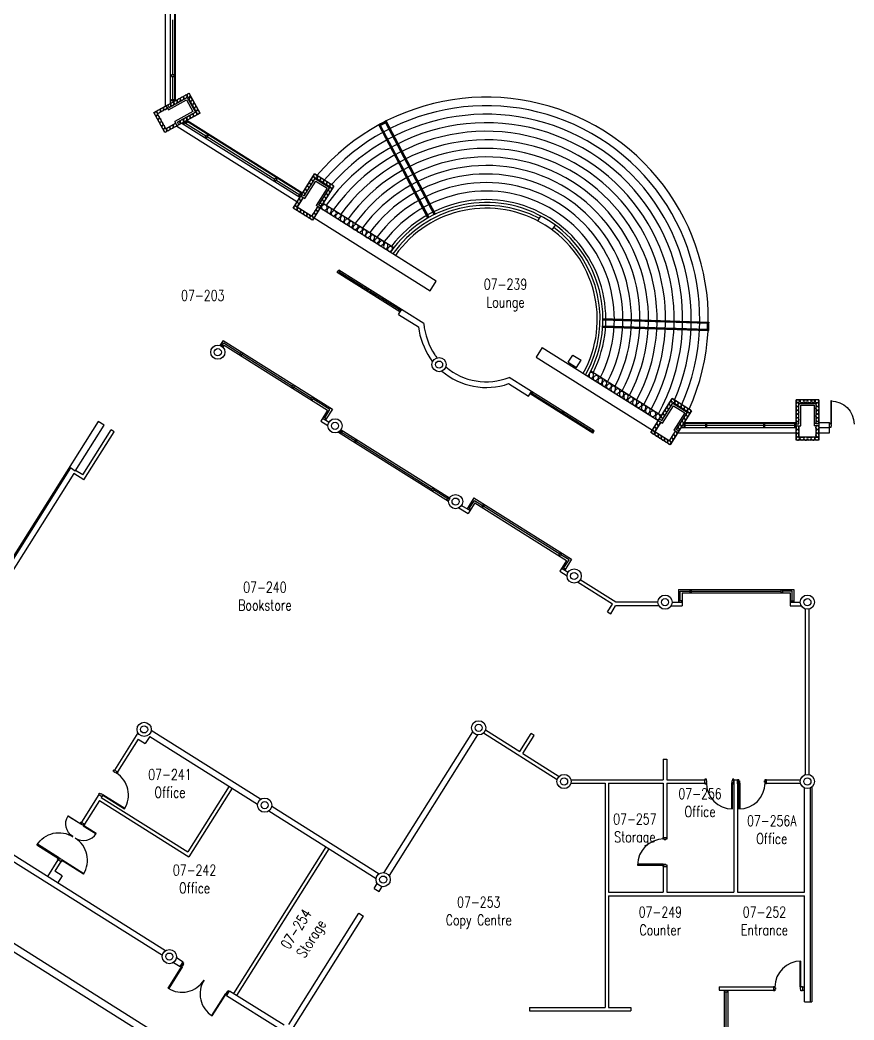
# Model space of a CAD drawing. Extents: x 11182 to 734459, y -1391328 to 152085.
# Drawn here: x 103445 to 132735, y -709941 to -674799 of the extents above; entities that cross this region are included whole.
import ezdxf
from ezdxf.enums import TextEntityAlignment as Align

# ---------------------------------------------------------------- set-up
doc = ezdxf.new("R2010")
doc.units = 0
doc.header["$LTSCALE"] = 500
doc.header["$MEASUREMENT"] = 0
for name, color, linetype in [('0_room_data', 7, 'CONTINUOUS'), ('1_Wall_Exist', 251, 'CONTINUOUS'), ('3_Text', 7, 'CONTINUOUS')]:
    doc.layers.add(name, color=color, linetype=linetype)
doc.styles.add('1_200', font='simplex.shx', dxfattribs={"width": 0.75, "height": 460})

# ---------------------------------------------------------------- blocks, each defined once
blk = doc.blocks.new('room_data')
at = {"layer": '3_Text', "style": '1_200', "width": 0.75}
for tag, p in [('ROOMNUM', (0, 0)), ('ROOMUSE', (0, -575))]:
    blk.add_attdef(tag, text='', height=345, dxfattribs=at).set_placement(p, align=Align.MIDDLE_CENTER)

msp = doc.modelspace()

# ---------------------------------------------------------------- linework, layer by layer
at = {"layer": '1_Wall_Exist'}
for p, q in [((108549, -677853), (108549, -673659)), ((108736, -677731), (108736, -673659)), ((108886, -677632), (108886, -673659)), ((108911, -677632), (108911, -673659)), ((108811, -676730), (108811, -674799)), ((108862, -676730), (108760, -676730)), ((108760, -676730), (108760, -676780)), ((108760, -676780), (108862, -676780)), ((108811, -677592), (108811, -676780)), ((108862, -676780), (108862, -676730)), ((108143, -678054), (109380, -677371)), ((108686, -677869), (109319, -677519)), ((109128, -677510), (109101, -677525)), ((109216, -677462), (109243, -677447)), ((109331, -677491), (109316, -677463)), ((109319, -677519), (109609, -678044)), ((109767, -678071), (109380, -677371)), ((109404, -677415), (109419, -677442)), ((108537, -677837), (108509, -677852)), ((108581, -677813), (108660, -677957)), ((108637, -677781), (108686, -677869)), ((108668, -677764), (108641, -677779)), ((108660, -677957), (109293, -677607)), ((108689, -677867), (108717, -677852)), ((108756, -677716), (108783, -677701)), ((108760, -677591), (108862, -677591)), ((108760, -677641), (108760, -677591)), ((108862, -677641), (108760, -677641)), ((108832, -677788), (108804, -677803)), ((108862, -677591), (108862, -677641)), ((108898, -677637), (108871, -677652)), ((108919, -677740), (108947, -677725)), ((108986, -677589), (109013, -677574)), ((109062, -677661), (109034, -677676)), ((109149, -677613), (109176, -677598)), ((109291, -677534), (109264, -677549)), ((109293, -677607), (109520, -678019)), ((109386, -677589), (109401, -677616)), ((109464, -677731), (109449, -677704)), ((109488, -677568), (109473, -677540)), ((109513, -677819), (109528, -677846)), ((109537, -677655), (109552, -677683)), ((109615, -677798), (109600, -677770)), ((108530, -678755), (108143, -678054)), ((108167, -678098), (108182, -678126)), ((108252, -678251), (108236, -678224)), ((108270, -678077), (108255, -678050)), ((108629, -677900), (108279, -678094)), ((108307, -677964), (108279, -677979)), ((108569, -678619), (108279, -678094)), ((108324, -678175), (108339, -678203)), ((108328, -678066), (108355, -678051)), ((108394, -677915), (108422, -677900)), ((108470, -677988), (108443, -678003)), ((109767, -678071), (108530, -678755)), ((108558, -677939), (108585, -677924)), ((109520, -678019), (108888, -678368)), ((109609, -678044), (108976, -678394)), ((109352, -678186), (109324, -678201)), ((109439, -678138), (109467, -678123)), ((109515, -678210), (109488, -678225)), ((109582, -678059), (109554, -678074)), ((109591, -677961), (109576, -677934)), ((109603, -678162), (109630, -678147)), ((109640, -678048), (109655, -678076)), ((109664, -677885), (109679, -677913)), ((109742, -678027), (109727, -678000)), ((108300, -678339), (108315, -678366)), ((108379, -678481), (108363, -678454)), ((108403, -678318), (108388, -678290)), ((108427, -678569), (108442, -678596)), ((108451, -678405), (108466, -678433)), ((108530, -678548), (108515, -678520)), ((108919, -678425), (108569, -678619)), ((108618, -678592), (108645, -678576)), ((108760, -678513), (108733, -678528)), ((108848, -678465), (108875, -678449)), ((108967, -678513), (108888, -678368)), ((108924, -678537), (108896, -678552)), ((113173, -681194), (108952, -678541)), ((109024, -678481), (108976, -678394)), ((108980, -678392), (109007, -678377)), ((109055, -678464), (109028, -678479)), ((109122, -678313), (109094, -678328)), ((113272, -681035), (109132, -678433)), ((109143, -678416), (109170, -678401)), ((109166, -678365), (109971, -678872)), ((109199, -678410), (109288, -678361)), ((109224, -678454), (109199, -678410)), ((109209, -678265), (109237, -678250)), ((109313, -678405), (109224, -678454)), ((109285, -678337), (109258, -678352)), ((109288, -678361), (109313, -678405)), ((113352, -680908), (109293, -678357)), ((113365, -680887), (109306, -678335)), ((109373, -678289), (109400, -678274)), ((117772, -681759), (116043, -678487)), ((117794, -681747), (116076, -678497)), ((117816, -681735), (116110, -678507)), ((116287, -678414), (117993, -681641)), ((116297, -678380), (118015, -681630)), ((118038, -681619), (116308, -678347)), ((108506, -678711), (108490, -678683)), ((108578, -678635), (108593, -678662)), ((108694, -678664), (108666, -678679)), ((108781, -678616), (108809, -678601)), ((109944, -678915), (109998, -678829)), ((109986, -678941), (109944, -678915)), ((110040, -678855), (109986, -678941)), ((109998, -678829), (110040, -678855)), ((110013, -678898), (112393, -680394)), ((113041, -681406), (113793, -680209)), ((113808, -680337), (113782, -680321)), ((114470, -680635), (113793, -680209)), ((113835, -680236), (113861, -680253)), ((113983, -680329), (113956, -680312)), ((112366, -680437), (112420, -680351)), ((112408, -680464), (112366, -680437)), ((112463, -680378), (112408, -680464)), ((112420, -680351), (112463, -680378)), ((112435, -680421), (113270, -680945)), ((113426, -680981), (113811, -680368)), ((113446, -681070), (113831, -680458)), ((113500, -680675), (113483, -680702)), ((113553, -680590), (113570, -680564)), ((113640, -680453), (113623, -680479)), ((113654, -680617), (113638, -680644)), ((113693, -680368), (113710, -680342)), ((113708, -680532), (113724, -680506)), ((114470, -680635), (113718, -681831)), ((113794, -680395), (113778, -680421)), ((113811, -680368), (114319, -680688)), ((113831, -680458), (114229, -680708)), ((113903, -680397), (113930, -680414)), ((114041, -680484), (114014, -680467)), ((114068, -680382), (114094, -680399)), ((114125, -680537), (114152, -680553)), ((114205, -680469), (114179, -680452)), ((114263, -680623), (114237, -680607)), ((114290, -680522), (114316, -680539)), ((114348, -680677), (114374, -680693)), ((114428, -680609), (114401, -680592)), ((113391, -681036), (113179, -681374)), ((113243, -680988), (113297, -680902)), ((113285, -681015), (113243, -680988)), ((113280, -681025), (113263, -681051)), ((113339, -680929), (113285, -681015)), ((113297, -680902), (113339, -680929)), ((113307, -680982), (113446, -681070)), ((113341, -680927), (113426, -680981)), ((113360, -680897), (113343, -680924)), ((113413, -680813), (113430, -680786)), ((113428, -680977), (113445, -680951)), ((113515, -680840), (113498, -680866)), ((113568, -680755), (113585, -680728)), ((114229, -680708), (113844, -681320)), ((114319, -680688), (113934, -681300)), ((114162, -680936), (114146, -680963)), ((114216, -680852), (114232, -680825)), ((114230, -681016), (114247, -680990)), ((114302, -680714), (114286, -680741)), ((114317, -680878), (114300, -680905)), ((114370, -680794), (114387, -680767)), ((113140, -681247), (113124, -681274)), ((113163, -681364), (113136, -681348)), ((113687, -681694), (113179, -681374)), ((113194, -681162), (113210, -681136)), ((113208, -681327), (113225, -681300)), ((113295, -681189), (113278, -681216)), ((113348, -681104), (113365, -681078)), ((113899, -681355), (113687, -681694)), ((118063, -683972), (113844, -681320)), ((114019, -681353), (113934, -681300)), ((113936, -681296), (113953, -681270)), ((114023, -681159), (114006, -681185)), ((114037, -681323), (114021, -681350)), ((114049, -681324), (114087, -681296)), ((114076, -681074), (114093, -681048)), ((114091, -681238), (114107, -681212)), ((114092, -681235), (116579, -682798)), ((114177, -681101), (114161, -681127)), ((113718, -681831), (113041, -681406)), ((113083, -681432), (113109, -681449)), ((113231, -681525), (113204, -681509)), ((113258, -681424), (113284, -681441)), ((113316, -681579), (113342, -681595)), ((113395, -681510), (113369, -681494)), ((113453, -681665), (113427, -681648)), ((113480, -681564), (113506, -681580)), ((113538, -681718), (113564, -681735)), ((113618, -681650), (113591, -681634)), ((113702, -681703), (113729, -681720)), ((113716, -681646), (113733, -681620)), ((113803, -681508), (113786, -681535)), ((113818, -681673), (113801, -681699)), ((113856, -681424), (113873, -681397)), ((113871, -681588), (113888, -681562)), ((113957, -681450), (113941, -681477)), ((114217, -681445), (114179, -681472)), ((114234, -681456), (114226, -681502)), ((114374, -681527), (114381, -681480)), ((114399, -681542), (114437, -681515)), ((114525, -681637), (114486, -681665)), ((114551, -681637), (114589, -681610)), ((114676, -681732), (114638, -681759)), ((121632, -681859), (121738, -681689)), ((113676, -681805), (113649, -681788)), ((113771, -681747), (117850, -684311)), ((114700, -681747), (114692, -681793)), ((114840, -681818), (114848, -681772)), ((114858, -681835), (114897, -681808)), ((114984, -681930), (114946, -681957)), ((115001, -681941), (114993, -681987)), ((115141, -682012), (115148, -681965)), ((115166, -682027), (115204, -682000)), ((122140, -682178), (122247, -682008)), ((115292, -682122), (115253, -682150)), ((115318, -682122), (115356, -682095)), ((115443, -682217), (115405, -682244)), ((115467, -682232), (115459, -682278)), ((115607, -682303), (115615, -682257)), ((115610, -682310), (115649, -682283)), ((115736, -682405), (115698, -682432)), ((115753, -682416), (115745, -682462)), ((115893, -682487), (115900, -682440)), ((115918, -682502), (115956, -682475)), ((116044, -682597), (116005, -682625)), ((116070, -682597), (116108, -682570)), ((116195, -682692), (116157, -682719)), ((116219, -682707), (116211, -682753)), ((116359, -682778), (116367, -682732)), ((116377, -682795), (116416, -682768)), ((116503, -682890), (116465, -682917)), ((118063, -683972), (116628, -683070)), ((114586, -683678), (114640, -683592)), ((116784, -685060), (114586, -683678)), ((114682, -683619), (114628, -683705)), ((117624, -685468), (114640, -683592)), ((115679, -684305), (114655, -683662)), ((117850, -684311), (118063, -683972)), ((115652, -684349), (115706, -684262)), ((115749, -684289), (115695, -684375)), ((116769, -684990), (115722, -684332)), ((116735, -685145), (116841, -684976)), ((116735, -685145), (117435, -685585)), ((116742, -685033), (116796, -684947)), ((116838, -684974), (116784, -685060)), ((123909, -685594), (127634, -685715)), ((123911, -685569), (127610, -685689)), ((123912, -685544), (127586, -685663)), ((123919, -685294), (127643, -685415)), ((127618, -685439), (123919, -685319)), ((127592, -685464), (123919, -685344)), ((110578, -686059), (110467, -686235)), ((110481, -686234), (110508, -686192)), ((110567, -686288), (110481, -686234)), ((110508, -686192), (110594, -686246)), ((110551, -686219), (110598, -686145)), ((110594, -686246), (110567, -686288)), ((110617, -686231), (110573, -686301)), ((110578, -686059), (114416, -688472)), ((110598, -686145), (111190, -686517)), ((110617, -686231), (114244, -688511)), ((111163, -686560), (111217, -686474)), ((111205, -686587), (111163, -686560)), ((111259, -686501), (111205, -686587)), ((111217, -686474), (111259, -686501)), ((111232, -686544), (113013, -687663)), ((121788, -686313), (121575, -686652)), ((121575, -686652), (125654, -689216)), ((121788, -686313), (126006, -688965)), ((122698, -686826), (122858, -686572)), ((122858, -686572), (123154, -686759)), ((122698, -686826), (122994, -687013)), ((122994, -687013), (123154, -686759)), ((123614, -689233), (120630, -687357)), ((123439, -687250), (123431, -687296)), ((125976, -688705), (123489, -687142)), ((123579, -687322), (123587, -687276)), ((123602, -687331), (123641, -687304)), ((112986, -687706), (113040, -687620)), ((113028, -687733), (112986, -687706)), ((113082, -687647), (113028, -687733)), ((113040, -687620), (113082, -687647)), ((113055, -687690), (113685, -688085)), ((120607, -687579), (121307, -688019)), ((123727, -687426), (123689, -687453)), ((123751, -687441), (123743, -687488)), ((123891, -687513), (123899, -687467)), ((123902, -687537), (123894, -687583)), ((124042, -687609), (124050, -687563)), ((124067, -687625), (124106, -687598)), ((113658, -688128), (113712, -688042)), ((113712, -688042), (113754, -688069)), ((121307, -688019), (121413, -687850)), ((123560, -689319), (121359, -687936)), ((121416, -687851), (121362, -687937)), ((121404, -687964), (121458, -687878)), ((121431, -687921), (122478, -688579)), ((124192, -687720), (124154, -687747)), ((124209, -687731), (124201, -687777)), ((124349, -687803), (124357, -687757)), ((124357, -687803), (124395, -687776)), ((124481, -687898), (124443, -687925)), ((124505, -687913), (124497, -687959)), ((124645, -687985), (124653, -687939)), ((124656, -688009), (124648, -688055)), ((124796, -688080), (124804, -688034)), ((113700, -688155), (113658, -688128)), ((113754, -688069), (113700, -688155)), ((114330, -688491), (113727, -688112)), ((124821, -688097), (124860, -688070)), ((124946, -688192), (124908, -688219)), ((124963, -688203), (124955, -688249)), ((125103, -688274), (125111, -688228)), ((125126, -688283), (125164, -688256)), ((125251, -688379), (125213, -688406)), ((125274, -688394), (125267, -688440)), ((125601, -689301), (126353, -688104)), ((125986, -688875), (126371, -688263)), ((126006, -688965), (126391, -688353)), ((126200, -688348), (126183, -688374)), ((126253, -688263), (126270, -688236)), ((126268, -688427), (126284, -688401)), ((126354, -688290), (126338, -688316)), ((126368, -688232), (126342, -688216)), ((127030, -688530), (126353, -688104)), ((126371, -688263), (126879, -688583)), ((126391, -688353), (126789, -688603)), ((126395, -688131), (126421, -688148)), ((126463, -688292), (126490, -688309)), ((126543, -688224), (126516, -688207)), ((126601, -688378), (126574, -688362)), ((126628, -688277), (126654, -688294)), ((126765, -688364), (126739, -688347)), ((131499, -688146), (130699, -688146)), ((130699, -689559), (130699, -688146)), ((130699, -688334), (130699, -688303)), ((130749, -688146), (130780, -688146)), ((130780, -688246), (130749, -688246)), ((130799, -688994), (130799, -688271)), ((130799, -688271), (131399, -688271)), ((130799, -688303), (130799, -688334)), ((130864, -689059), (130864, -688336)), ((130864, -688336), (131334, -688336)), ((130924, -688146), (130892, -688146)), ((130892, -688246), (130924, -688246)), ((131024, -688146), (131055, -688146)), ((131055, -688246), (131024, -688246)), ((131186, -688146), (131155, -688146)), ((131155, -688246), (131186, -688246)), ((131286, -688146), (131318, -688146)), ((131318, -688246), (131286, -688246)), ((131334, -688336), (131334, -689059)), ((131399, -688271), (131399, -688994)), ((131399, -688303), (131399, -688334)), ((131449, -688146), (131418, -688146)), ((131418, -688246), (131449, -688246)), ((131499, -688146), (131499, -689559)), ((131499, -688334), (131499, -688303)), ((131945, -688184), (131923, -688184)), ((131923, -688184), (131923, -688997)), ((131945, -688997), (131945, -688184)), ((114244, -688511), (114005, -688892)), ((114081, -688792), (114108, -688750)), ((114108, -688750), (114194, -688804)), ((114151, -688777), (114330, -688491)), ((114416, -688472), (114177, -688852)), ((122505, -688536), (122451, -688622)), ((122494, -688649), (122548, -688563)), ((122521, -688606), (123545, -689250)), ((125414, -688466), (125422, -688419)), ((125426, -688490), (125418, -688536)), ((125566, -688561), (125574, -688515)), ((125591, -688577), (125629, -688550)), ((125758, -688700), (125720, -688727)), ((125775, -688710), (125767, -688756)), ((125915, -688782), (125923, -688736)), ((125973, -688708), (125990, -688681)), ((126060, -688570), (126043, -688596)), ((126075, -688734), (126058, -688761)), ((126113, -688485), (126130, -688459)), ((126128, -688650), (126145, -688623)), ((126214, -688512), (126198, -688538)), ((127030, -688530), (126278, -689726)), ((126789, -688603), (126404, -689215)), ((126879, -688583), (126494, -689195)), ((126685, -688432), (126712, -688448)), ((126776, -688747), (126792, -688720)), ((126823, -688518), (126797, -688502)), ((126862, -688609), (126845, -688635)), ((126850, -688417), (126876, -688433)), ((126908, -688571), (126934, -688588)), ((126930, -688689), (126947, -688662)), ((126988, -688503), (126961, -688487)), ((130699, -688434), (130699, -688465)), ((130699, -688596), (130699, -688565)), ((130699, -688696), (130699, -688728)), ((130799, -688465), (130799, -688434)), ((130799, -688565), (130799, -688596)), ((130799, -688728), (130799, -688696)), ((131399, -688465), (131399, -688434)), ((131399, -688565), (131399, -688596)), ((131399, -688728), (131399, -688696)), ((131499, -688434), (131499, -688465)), ((131499, -688596), (131499, -688565)), ((131499, -688696), (131499, -688728)), ((106184, -688907), (101117, -696968)), ((105384, -690649), (106395, -689040)), ((106395, -689040), (106184, -688907)), ((114005, -688892), (114259, -689052)), ((114071, -688786), (114298, -688928)), ((114194, -688804), (114167, -688846)), ((125951, -688930), (125738, -689269)), ((125754, -689057), (125770, -689031)), ((125840, -688920), (125823, -688946)), ((125855, -689084), (125838, -689110)), ((125901, -688822), (125986, -688875)), ((125920, -688792), (125903, -688819)), ((125908, -688999), (125925, -688973)), ((125988, -688872), (126005, -688846)), ((126583, -689054), (126566, -689080)), ((126636, -688969), (126652, -688942)), ((126651, -689133), (126667, -689107)), ((126722, -688831), (126706, -688858)), ((126737, -688996), (126721, -689022)), ((126754, -688997), (126754, -689098)), ((126804, -688997), (126754, -688997)), ((126754, -689098), (126804, -689098)), ((126770, -688947), (130699, -688947)), ((126770, -688972), (130699, -688972)), ((126790, -688911), (126807, -688884)), ((126804, -689098), (126804, -688997)), ((127513, -689047), (126811, -689047)), ((126877, -688773), (126860, -688800)), ((127521, -688997), (127521, -689098)), ((127571, -688997), (127521, -688997)), ((127521, -689098), (127571, -689098)), ((129544, -689047), (127568, -689047)), ((127571, -689098), (127571, -688997)), ((129555, -688997), (129555, -689098)), ((129605, -688997), (129555, -688997)), ((129555, -689098), (129605, -689098)), ((129605, -689098), (129605, -688997)), ((130649, -689047), (129605, -689047)), ((130649, -688997), (130649, -689098)), ((130699, -688997), (130649, -688997)), ((130649, -689098), (130699, -689098)), ((130699, -688859), (130699, -688828)), ((130699, -688959), (130699, -688990)), ((130699, -688994), (130799, -688994)), ((130699, -689059), (130864, -689059)), ((130699, -689109), (130699, -689141)), ((130799, -688828), (130799, -688859)), ((130799, -688990), (130799, -688959)), ((130799, -689059), (130799, -689459)), ((130799, -689141), (130799, -689109)), ((131499, -689059), (131334, -689059)), ((131399, -688828), (131399, -688859)), ((131399, -688990), (131399, -688959)), ((131499, -688994), (131399, -688994)), ((131399, -689059), (131399, -689459)), ((131399, -689141), (131399, -689109)), ((131499, -688859), (131499, -688828)), ((131499, -688947), (131872, -688947)), ((131499, -688959), (131499, -688990)), ((131499, -689109), (131499, -689141)), ((131872, -689309), (131872, -688947)), ((131872, -688971), (131923, -688971)), ((131923, -688971), (131923, -689022)), ((131923, -688997), (131945, -688997)), ((131923, -689022), (131939, -689022)), ((131939, -689073), (131923, -689073)), ((131923, -689073), (131923, -689124)), ((131939, -689022), (131939, -689073)), ((105651, -690787), (106649, -689200)), ((105691, -690959), (106755, -689266)), ((106755, -689266), (106649, -689200)), ((114630, -689285), (118493, -691713)), ((114724, -689210), (114670, -689296)), ((114670, -689296), (114712, -689323)), ((114712, -689323), (114766, -689237)), ((114724, -689196), (118532, -691590)), ((114766, -689237), (114724, -689210)), ((114739, -689280), (115217, -689580)), ((123572, -689207), (123518, -689293)), ((123560, -689319), (123614, -689233)), ((126278, -689726), (125601, -689301)), ((125643, -689327), (125669, -689344)), ((125700, -689142), (125684, -689168)), ((125723, -689259), (125696, -689242)), ((126246, -689588), (125738, -689269)), ((125791, -689420), (125764, -689403)), ((125768, -689222), (125785, -689195)), ((125818, -689319), (125844, -689335)), ((125955, -689405), (125929, -689389)), ((126040, -689459), (126066, -689475)), ((126459, -689250), (126246, -689588)), ((126363, -689403), (126346, -689430)), ((126544, -689303), (126404, -689215)), ((126416, -689319), (126433, -689292)), ((126431, -689483), (126448, -689456)), ((126579, -689248), (126494, -689195)), ((126496, -689191), (126513, -689165)), ((126517, -689345), (126501, -689372)), ((126556, -689309), (130699, -689309)), ((126597, -689218), (126581, -689244)), ((126674, -689122), (130699, -689122)), ((130699, -689272), (130699, -689241)), ((130699, -689372), (130699, -689403)), ((130780, -689459), (130749, -689459)), ((130799, -689241), (130799, -689272)), ((130799, -689403), (130799, -689372)), ((131399, -689459), (130799, -689459)), ((130892, -689459), (130924, -689459)), ((131055, -689459), (131024, -689459)), ((131155, -689459), (131186, -689459)), ((131318, -689459), (131286, -689459)), ((131399, -689241), (131399, -689272)), ((131399, -689403), (131399, -689372)), ((131418, -689459), (131449, -689459)), ((131499, -689122), (131872, -689122)), ((131499, -689272), (131499, -689241)), ((131499, -689309), (131872, -689309)), ((131499, -689372), (131499, -689403)), ((131923, -689124), (131872, -689124)), ((115244, -689537), (115190, -689623)), ((115190, -689623), (115232, -689650)), ((115232, -689650), (115286, -689564)), ((115286, -689564), (115244, -689537)), ((115259, -689607), (117926, -691283)), ((125876, -689473), (125902, -689490)), ((126013, -689560), (125987, -689543)), ((126098, -689613), (126124, -689630)), ((126178, -689545), (126151, -689528)), ((126236, -689700), (126209, -689683)), ((126262, -689598), (126289, -689615)), ((126276, -689541), (126293, -689514)), ((126378, -689568), (126361, -689594)), ((131499, -689559), (130699, -689559)), ((130749, -689559), (130780, -689559)), ((130924, -689559), (130892, -689559)), ((131024, -689559), (131055, -689559)), ((131186, -689559), (131155, -689559)), ((131286, -689559), (131318, -689559)), ((131449, -689559), (131418, -689559)), ((105215, -690542), (101159, -696995)), ((105331, -690733), (101328, -697101)), ((105384, -690649), (105215, -690542)), ((105691, -690959), (105331, -690733)), ((105651, -690787), (105397, -690627)), ((117899, -691326), (117953, -691240)), ((117941, -691353), (117899, -691326)), ((117995, -691267), (117941, -691353)), ((117953, -691240), (117995, -691267)), ((118466, -691622), (117968, -691310)), ((118439, -691665), (118493, -691579)), ((118482, -691692), (118439, -691665)), ((118536, -691606), (118482, -691692)), ((118493, -691579), (118536, -691606)), ((118954, -691855), (119250, -692042)), ((119384, -691594), (119145, -691975)), ((119423, -691766), (119184, -692147)), ((119224, -691966), (119404, -691680)), ((119384, -691594), (122813, -693749)), ((119404, -691680), (119690, -691860)), ((119423, -691766), (122641, -693789)), ((119717, -691817), (119662, -691903)), ((119662, -691903), (119705, -691929)), ((119705, -691929), (119759, -691843)), ((119759, -691843), (119717, -691817)), ((119732, -691886), (122399, -693563)), ((118859, -691943), (119184, -692147)), ((119181, -691939), (119155, -691981)), ((119267, -691993), (119181, -691939)), ((119241, -692035), (119267, -691993)), ((122372, -693606), (122426, -693520)), ((122414, -693632), (122372, -693606)), ((122468, -693546), (122414, -693632)), ((122426, -693520), (122468, -693546)), ((122727, -693769), (122441, -693589)), ((122641, -693789), (122401, -694170)), ((122478, -694070), (122504, -694028)), ((122504, -694028), (122590, -694082)), ((122547, -694055), (122727, -693769)), ((122813, -693749), (122574, -694130)), ((122401, -694170), (122656, -694330)), ((122468, -694064), (122694, -694206)), ((122590, -694082), (122564, -694124)), ((124250, -695332), (123023, -694560)), ((124370, -695259), (123118, -694472)), ((126574, -694809), (126574, -695259)), ((126574, -694809), (130624, -694809)), ((126636, -695209), (126636, -694872)), ((126636, -694872), (126974, -694872)), ((126699, -694934), (126699, -695384)), ((126699, -694934), (130499, -694934)), ((127024, -694821), (126974, -694821)), ((126974, -694821), (126974, -694923)), ((126974, -694923), (127024, -694923)), ((127024, -694923), (127024, -694821)), ((127024, -694872), (130174, -694872)), ((130174, -694923), (130174, -694821)), ((130174, -694821), (130224, -694821)), ((130224, -694923), (130174, -694923)), ((130224, -694821), (130224, -694923)), ((130561, -694872), (130224, -694872)), ((130499, -694934), (130499, -695384)), ((130561, -695209), (130561, -694872)), ((130624, -694809), (130624, -695259)), ((124084, -695597), (124250, -695332)), ((124190, -695664), (124365, -695384)), ((125882, -695384), (124365, -695384)), ((125849, -695259), (124370, -695259)), ((126315, -695384), (126699, -695384)), ((126349, -695259), (126699, -695259)), ((126687, -695209), (126586, -695209)), ((126586, -695209), (126586, -695259)), ((126687, -695259), (126687, -695209)), ((130499, -695259), (130849, -695259)), ((130499, -695384), (130882, -695384)), ((130511, -695209), (130612, -695209)), ((130511, -695259), (130511, -695209)), ((130612, -695209), (130612, -695259)), ((124084, -695597), (124190, -695664)), ((131036, -701317), (131036, -695501)), ((131161, -701317), (131161, -695501)), ((107583, -699846), (106759, -701157)), ((108005, -699973), (107845, -700227)), ((108005, -699973), (111790, -702353)), ((111896, -702183), (108051, -699766)), ((116238, -704760), (119347, -699814)), ((119516, -699920), (116407, -704866)), ((119725, -699855), (122316, -701484)), ((119791, -699749), (120997, -700507)), ((120997, -700507), (121397, -699872)), ((121103, -700574), (121502, -699939)), ((121502, -699939), (121397, -699872)), ((107591, -700068), (106865, -701223)), ((107591, -700068), (107845, -700227)), ((121103, -700574), (122383, -701378)), ((126036, -700769), (126036, -701497)), ((126036, -700769), (126161, -700769)), ((126161, -700769), (126161, -701498)), ((106720, -701192), (106747, -701149)), ((106763, -701220), (106720, -701192)), ((106747, -701149), (106758, -701156)), ((106754, -701233), (106763, -701220)), ((106798, -701260), (106754, -701233)), ((106759, -701157), (106865, -701223)), ((106806, -701247), (106798, -701260)), ((106849, -701274), (106806, -701247)), ((106876, -701231), (106849, -701274)), ((106865, -701224), (106876, -701231)), ((110788, -701723), (109335, -704035)), ((122794, -701497), (126036, -701497)), ((122794, -701622), (123992, -701622)), ((123992, -701622), (123992, -709497)), ((124117, -701622), (124117, -705447)), ((124117, -701622), (126036, -701622)), ((126036, -701622), (126036, -703528)), ((126161, -701498), (127499, -701498)), ((126161, -701622), (126161, -703528)), ((126161, -701622), (127499, -701622)), ((127550, -701483), (127499, -701483)), ((127499, -701483), (127499, -701496)), ((127499, -701622), (127499, -701497)), ((127499, -701623), (127499, -701636)), ((127499, -701636), (127550, -701636)), ((127550, -701534), (127550, -701483)), ((127566, -701534), (127550, -701534)), ((127550, -701636), (127550, -701585)), ((127550, -701585), (127566, -701585)), ((127566, -701585), (127566, -701534)), ((128464, -701610), (128439, -701610)), ((128439, -701610), (128439, -702525)), ((128464, -701534), (128448, -701534)), ((128448, -701534), (128448, -701585)), ((128448, -701585), (128464, -701585)), ((128515, -701483), (128464, -701483)), ((128464, -701483), (128464, -701534)), ((128464, -702525), (128464, -701585)), ((128464, -701636), (128515, -701636)), ((128515, -701496), (128515, -701483)), ((128515, -701622), (128515, -701497)), ((128515, -701622), (128518, -701622)), ((128515, -701636), (128515, -701623)), ((128518, -701497), (128518, -705447)), ((128518, -701497), (128645, -701497)), ((128643, -701622), (128643, -705447)), ((128643, -701622), (128645, -701622)), ((128645, -701497), (128645, -701484)), ((128645, -701484), (128696, -701484)), ((128645, -701623), (128645, -701498)), ((128645, -701637), (128645, -701624)), ((128696, -701637), (128645, -701637)), ((128696, -702525), (128696, -701484)), ((128696, -701535), (128712, -701535)), ((128712, -701586), (128696, -701586)), ((128696, -701611), (128722, -701611)), ((128712, -701535), (128712, -701586)), ((128722, -701611), (128722, -702525)), ((129594, -701586), (129594, -701535)), ((129594, -701535), (129611, -701535)), ((129611, -701586), (129594, -701586)), ((129611, -701636), (129611, -701484)), ((129611, -701484), (129661, -701484)), ((129661, -701636), (129611, -701636)), ((129661, -701484), (129661, -701497)), ((129661, -701623), (129661, -701498)), ((129661, -701498), (130857, -701498)), ((129661, -701622), (130857, -701622)), ((129661, -701624), (129661, -701636)), ((131249, -701759), (131249, -709306)), ((106218, -702017), (105606, -702991)), ((106207, -702010), (106234, -701967)), ((106217, -702017), (106207, -702010)), ((106218, -702017), (106324, -702084)), ((106234, -701967), (106277, -701994)), ((106277, -701994), (106285, -701980)), ((106285, -701980), (106328, -702007)), ((106324, -702084), (106297, -702126)), ((106328, -702007), (106320, -702021)), ((106320, -702021), (107115, -702521)), ((106336, -702091), (106325, -702084)), ((106363, -702048), (106336, -702091)), ((106341, -702034), (106355, -702013)), ((106355, -702013), (107129, -702499)), ((110894, -701789), (109374, -704207)), ((130999, -705447), (130999, -701789)), ((131199, -701789), (131199, -709306)), ((108550, -707507), (100529, -702465)), ((106231, -702232), (105712, -703057)), ((106231, -702232), (109374, -704207)), ((106297, -702126), (109335, -704035)), ((112284, -702427), (116060, -704800)), ((108444, -707676), (100450, -702651)), ((105576, -703061), (105124, -702777)), ((105125, -702777), (105134, -702762)), ((105134, -702762), (105585, -703046)), ((107128, -702499), (107115, -702521)), ((112178, -702596), (115953, -704970)), ((105567, -703026), (105594, -702983)), ((105611, -703053), (105567, -703026)), ((105595, -702983), (105568, -703026)), ((105585, -703046), (105576, -703061)), ((105594, -702983), (105605, -702990)), ((105602, -703067), (105610, -703053)), ((105611, -703053), (105602, -703067)), ((105645, -703094), (105602, -703067)), ((105606, -702991), (105712, -703057)), ((105654, -703080), (105645, -703094)), ((105645, -703094), (105654, -703080)), ((105697, -703108), (105654, -703080)), ((105671, -703100), (105662, -703115)), ((105662, -703115), (106114, -703399)), ((106123, -703384), (105671, -703100)), ((105724, -703064), (105697, -703107)), ((105697, -703108), (105724, -703065)), ((105713, -703058), (105724, -703065)), ((106113, -703398), (106123, -703384)), ((104055, -703764), (104041, -703785)), ((104041, -703785), (104836, -704285)), ((104828, -704250), (104054, -703764)), ((114183, -703857), (110944, -709011)), ((126036, -703528), (126023, -703528)), ((126023, -703528), (126023, -703579)), ((126023, -703579), (126074, -703579)), ((126036, -703528), (126161, -703528)), ((126074, -703579), (126074, -703595)), ((126074, -703595), (126124, -703595)), ((126124, -703595), (126124, -703579)), ((126124, -703579), (126175, -703579)), ((126175, -703528), (126162, -703528)), ((126175, -703579), (126175, -703528)), ((97807, -704134), (123785, -720464)), ((97967, -703940), (124035, -720325)), ((114289, -703923), (111049, -709077)), ((104778, -704308), (104405, -704901)), ((104884, -704375), (104671, -704714)), ((104766, -704301), (104793, -704258)), ((104793, -704258), (104766, -704301)), ((104766, -704301), (104777, -704308)), ((104884, -704375), (104778, -704308)), ((104815, -704272), (104828, -704250)), ((104836, -704285), (104845, -704271)), ((104845, -704271), (104836, -704285)), ((104888, -704298), (104845, -704271)), ((104888, -704298), (104879, -704312)), ((104879, -704312), (104888, -704298)), ((105675, -704812), (104879, -704312)), ((104884, -704375), (104895, -704382)), ((104922, -704339), (104895, -704382)), ((104895, -704382), (104922, -704339)), ((104901, -704326), (104914, -704304)), ((104914, -704304), (105688, -704791)), ((125134, -704468), (125134, -704494)), ((126048, -704468), (125134, -704468)), ((125134, -704494), (126073, -704494)), ((126023, -704494), (126023, -704544)), ((126023, -704544), (126035, -704544)), ((126036, -704544), (126161, -704544)), ((126036, -704544), (126036, -705447)), ((126048, -704494), (126048, -704468)), ((126124, -704477), (126073, -704477)), ((126073, -704477), (126073, -704494)), ((126124, -704494), (126124, -704477)), ((126175, -704494), (126124, -704494)), ((126161, -704544), (126161, -705447)), ((126162, -704544), (126175, -704544)), ((126175, -704544), (126175, -704494)), ((104925, -704873), (104671, -704714)), ((104925, -704873), (104765, -705127)), ((105688, -704791), (105675, -704812)), ((115886, -705319), (115994, -705148)), ((116056, -705425), (116163, -705254)), ((115886, -705319), (116056, -705425)), ((124117, -705447), (126036, -705447)), ((124117, -705572), (124117, -709497)), ((124117, -705572), (130999, -705572)), ((126161, -705447), (128518, -705447)), ((128643, -705447), (130999, -705447)), ((130999, -709306), (130999, -705572)), ((112885, -710093), (115344, -706181)), ((113054, -710200), (115514, -706287)), ((115344, -706181), (115514, -706287)), ((108647, -708825), (109201, -707944)), ((109155, -708065), (108669, -708839)), ((108832, -707920), (109065, -708066)), ((108938, -707750), (109171, -707897)), ((109065, -708066), (109171, -707897)), ((109120, -708073), (109077, -708046)), ((109161, -708039), (109147, -708030)), ((109158, -707917), (109201, -707944)), ((109188, -707995), (109161, -708039)), ((109174, -707987), (109188, -707995)), ((130848, -707870), (130873, -707869)), ((130848, -708784), (130848, -707869)), ((130873, -708809), (130873, -707869)), ((127999, -708772), (129908, -708772)), ((127999, -708772), (127999, -708897)), ((129908, -708771), (129908, -708758)), ((129908, -708758), (129959, -708758)), ((129908, -708772), (129908, -708897)), ((129959, -708758), (129959, -708809)), ((130873, -708784), (130848, -708784)), ((130873, -708758), (130924, -708758)), ((130924, -708758), (130924, -708771)), ((130924, -708772), (130924, -708897)), ((130924, -708772), (130999, -708772)), ((108669, -708839), (108647, -708825)), ((110660, -709011), (110174, -709785)), ((110195, -709799), (110750, -708917)), ((110668, -709046), (110711, -709073)), ((110709, -708951), (110682, -708994)), ((110682, -708994), (110695, -709003)), ((110699, -709093), (110805, -708924)), ((112603, -710290), (110699, -709093)), ((110709, -708951), (110722, -708960)), ((110793, -708944), (110750, -708917)), ((112719, -710127), (110805, -708924)), ((127999, -708897), (129908, -708897)), ((128179, -708897), (128179, -710822)), ((128191, -708897), (128191, -708947)), ((128191, -708947), (128292, -708947)), ((128241, -710347), (128241, -708947)), ((128292, -708947), (128292, -708897)), ((128304, -708897), (128304, -710947)), ((129908, -708911), (129908, -708898)), ((129959, -708911), (129908, -708911)), ((129959, -708809), (129975, -708809)), ((129975, -708860), (129959, -708860)), ((129959, -708860), (129959, -708911)), ((129975, -708809), (129975, -708860)), ((130857, -708860), (130857, -708809)), ((130857, -708809), (130873, -708809)), ((130873, -708860), (130857, -708860)), ((130873, -708911), (130873, -708860)), ((130924, -708911), (130873, -708911)), ((130924, -708897), (130999, -708897)), ((130924, -708898), (130924, -708911)), ((121342, -709497), (123992, -709497)), ((121342, -709497), (121342, -709622)), ((124117, -709497), (124892, -709497)), ((124892, -709497), (124892, -709622)), ((130999, -709306), (131249, -709306)), ((121342, -709622), (124892, -709622))]:
    msp.add_line(p, q, dxfattribs=at)
for centre, radius in [((110391, -686473), 250), ((110391, -686473), 125), ((118164, -686909), 250), ((118164, -686909), 125), ((114509, -689061), 250), ((114509, -689061), 125), ((118742, -691722), 250), ((118742, -691722), 125), ((122906, -694339), 250), ((122906, -694339), 125), ((126099, -695259), 250), ((131099, -695259), 250), ((126099, -695259), 125), ((131099, -695259), 125), ((107804, -699729), 250), ((107804, -699729), 125), ((119553, -699673), 250), ((119553, -699673), 125), ((122554, -701559), 250), ((131099, -701559), 250), ((122554, -701559), 125), ((131099, -701559), 125), ((112037, -702390), 250), ((112037, -702390), 125), ((116201, -705007), 250), ((116201, -705007), 125), ((108691, -707713), 250), ((108691, -707713), 125)]:
    msp.add_circle(centre, radius, dxfattribs=at)
for centre, radius, start, end in [((109152, -677554), 50, 298.9322, 118.9322), ((109240, -677505), 50, 118.9155, 298.9155), ((109267, -677490), 50, 298.9155, 118.9155), ((109360, -677439), 50, 28.9155, 208.9155), ((109375, -677466), 50, 208.9155, 28.9155), ((109429, -677565), 50, 28.9322, 208.9322), ((119819, -685312), 7800, 336.0574, 139.65), ((108534, -677896), 50, 118.9322, 298.9322), ((108561, -677881), 50, 298.9322, 118.9322), ((108665, -677823), 50, 118.9322, 123.5999), ((108693, -677808), 50, 298.9322, 118.9322), ((108665, -677823), 50, 294.2478, 298.9322), ((108780, -677759), 50, 118.9155, 298.9155), ((108807, -677744), 50, 298.9155, 118.9155), ((108895, -677696), 50, 118.9322, 298.9322), ((108922, -677681), 50, 298.9322, 118.9322), ((109010, -677632), 50, 118.9155, 298.9155), ((109037, -677617), 50, 298.9155, 118.9155), ((109125, -677569), 50, 118.9322, 298.9322), ((109445, -677592), 50, 208.9322, 28.9322), ((109493, -677679), 50, 28.9155, 208.9155), ((109508, -677707), 50, 208.9155, 28.9155), ((109556, -677794), 50, 28.9322, 208.9322), ((109572, -677822), 50, 208.9322, 28.9322), ((109620, -677909), 50, 28.9155, 208.9155), ((119819, -685312), 7500, 336.3819, 139.3197), ((108211, -678074), 50, 28.9322, 208.9322), ((108226, -678101), 50, 208.9322, 28.9322), ((108280, -678200), 50, 28.9155, 208.9155), ((108295, -678227), 50, 208.9155, 28.9155), ((108304, -678023), 50, 118.9322, 298.9322), ((108331, -678008), 50, 298.9322, 118.9322), ((108419, -677959), 50, 118.9155, 298.9155), ((108446, -677944), 50, 298.9155, 118.9155), ((109349, -678245), 50, 118.9322, 298.9322), ((109376, -678230), 50, 298.9322, 118.9322), ((109463, -678182), 50, 118.9155, 298.9155), ((109491, -678166), 50, 298.9155, 118.9155), ((109578, -678118), 50, 118.9322, 298.9322), ((109606, -678103), 50, 298.9322, 118.9322), ((109635, -677937), 50, 208.9155, 28.9155), ((109683, -678024), 50, 28.9322, 208.9322), ((109699, -678052), 50, 208.9322, 28.9322), ((119819, -685312), 7200, 336.7403, 138.9616), ((108344, -678314), 50, 28.9322, 208.9322), ((108359, -678342), 50, 208.9322, 28.9322), ((108407, -678429), 50, 28.9155, 208.9155), ((108422, -678457), 50, 208.9155, 28.9155), ((108471, -678544), 50, 28.9322, 208.9322), ((108486, -678572), 50, 208.9322, 28.9322), ((108670, -678620), 50, 298.9155, 118.9155), ((108757, -678572), 50, 118.9322, 298.9322), ((108785, -678557), 50, 298.9322, 118.9322), ((108872, -678508), 50, 118.9155, 298.9155), ((108899, -678493), 50, 298.9155, 118.9155), ((109004, -678436), 50, 118.9155, 123.5999), ((109031, -678420), 50, 298.9155, 118.9155), ((109004, -678436), 50, 294.2478, 298.9155), ((109119, -678372), 50, 118.9322, 298.9322), ((109146, -678357), 50, 298.9322, 118.9322), ((109234, -678309), 50, 118.9155, 298.9155), ((109261, -678293), 50, 298.9155, 118.9155), ((119819, -685312), 6900, 331.2043, 144.4911), ((119678, -685047), 7500, 116.7017, 118.9937), ((119678, -685047), 7475, 116.8896, 118.8059), ((119678, -685047), 7450, 117.0786, 118.6168), ((108534, -678659), 50, 28.9155, 208.9155), ((108549, -678687), 50, 208.9155, 28.9155), ((108642, -678635), 50, 118.9155, 298.9155), ((119819, -685312), 6600, 331.3571, 144.3383), ((119819, -685312), 6300, 331.5244, 144.171), ((119819, -685312), 6000, 331.7085, 143.9869), ((119819, -685312), 5700, 331.9121, 143.7833), ((119819, -685312), 5400, 332.1383, 143.5571), ((113752, -680368), 50, 327.8394, 147.8394), ((113808, -680278), 50, 57.8394, 237.8394), ((113835, -680295), 50, 237.8394, 57.8394), ((113930, -680355), 50, 57.856, 237.856), ((113956, -680371), 50, 237.856, 57.856), ((119819, -685312), 5100, 332.3912, 143.3042), ((113542, -680702), 50, 327.856, 147.856), ((113595, -680617), 50, 147.8394, 327.8394), ((113612, -680591), 50, 327.8394, 147.8394), ((113665, -680506), 50, 147.856, 327.856), ((113682, -680479), 50, 327.856, 147.856), ((113735, -680395), 50, 147.8394, 327.8394), ((114041, -680425), 50, 57.8394, 237.8394), ((114067, -680441), 50, 237.8394, 57.8394), ((114152, -680494), 50, 57.856, 237.856), ((114179, -680511), 50, 237.856, 57.856), ((114263, -680564), 50, 57.8394, 237.8394), ((114290, -680581), 50, 237.8394, 57.8394), ((114374, -680634), 50, 57.856, 237.856), ((114401, -680651), 50, 237.856, 57.856), ((119819, -685312), 4800, 332.6758, 143.0196), ((113322, -681051), 50, 327.856, 147.856), ((113386, -680951), 50, 147.856, 152.5237), ((113402, -680924), 50, 327.856, 147.856), ((113456, -680839), 50, 147.8394, 327.8394), ((113386, -680951), 50, 323.1717, 327.856), ((113472, -680813), 50, 327.8394, 147.8394), ((113526, -680728), 50, 147.856, 327.856), ((114135, -681074), 50, 327.8394, 147.8394), ((114188, -680989), 50, 147.856, 327.856), ((114205, -680963), 50, 327.856, 147.856), ((114258, -680878), 50, 147.8394, 327.8394), ((114275, -680852), 50, 327.8394, 147.8394), ((114328, -680767), 50, 147.856, 327.856), ((114344, -680741), 50, 327.856, 147.856), ((119819, -685312), 4500, 332.9985, 142.6969), ((113110, -681390), 50, 57.856, 237.856), ((113136, -681407), 50, 237.856, 57.856), ((113166, -681300), 50, 147.856, 327.856), ((113183, -681274), 50, 327.856, 147.856), ((113236, -681189), 50, 147.8394, 327.8394), ((113253, -681163), 50, 327.8394, 147.8394), ((113306, -681078), 50, 147.856, 327.856), ((113915, -681424), 50, 327.8394, 147.8394), ((113978, -681323), 50, 147.8394, 152.5237), ((113995, -681297), 50, 327.8394, 147.8394), ((114048, -681212), 50, 147.856, 327.856), ((113978, -681323), 50, 323.1717, 327.8394), ((114065, -681185), 50, 327.856, 147.856), ((114134, -681380), 102, 146.5062, 295.5603), ((114118, -681101), 50, 147.8394, 327.8394), ((114131, -681389), 102, 326.5062, 115.5603), ((119819, -685312), 4100, 330.6437, 145.0517), ((119819, -685312), 4200, 333.3675, 142.3279), ((119819, -685312), 4000, 62.1906, 144.9817), ((113231, -681466), 50, 57.8394, 237.8394), ((113258, -681483), 50, 237.8394, 57.8394), ((113342, -681536), 50, 57.856, 237.856), ((113369, -681553), 50, 237.856, 57.856), ((113453, -681606), 50, 57.8394, 237.8394), ((113480, -681623), 50, 237.8394, 57.8394), ((113565, -681676), 50, 57.856, 237.856), ((113591, -681693), 50, 237.856, 57.856), ((113676, -681746), 50, 57.8394, 237.8394), ((113702, -681762), 50, 237.8394, 57.8394), ((113759, -681673), 50, 147.8394, 327.8394), ((113775, -681646), 50, 327.8394, 147.8394), ((113829, -681562), 50, 147.856, 327.856), ((113845, -681535), 50, 327.856, 147.856), ((113898, -681450), 50, 147.8394, 327.8394), ((114300, -681514), 75, 170.5, 350.5), ((114308, -681468), 75, 350.5, 170.5), ((114443, -681604), 75, 125.5, 305.5), ((114481, -681576), 75, 305.5, 125.5), ((114595, -681698), 75, 125.5, 305.5), ((114633, -681671), 75, 305.5, 125.5), ((114774, -681759), 75, 350.5, 170.5), ((119819, -685312), 3900, 330.7872, 144.9082), ((114766, -681806), 75, 170.5, 350.5), ((114902, -681896), 75, 125.5, 305.5), ((114940, -681869), 75, 305.5, 125.5), ((115067, -681999), 75, 170.5, 350.5), ((115075, -681953), 75, 350.5, 170.5), ((115210, -682089), 75, 125.5, 305.5), ((115248, -682061), 75, 305.5, 125.5), ((115400, -682156), 75, 305.5, 125.5), ((115362, -682183), 75, 125.5, 305.5), ((115533, -682291), 75, 170.5, 350.5), ((115541, -682244), 75, 350.5, 170.5), ((115654, -682371), 75, 125.5, 305.5), ((115692, -682344), 75, 305.5, 125.5), ((115827, -682428), 75, 350.5, 170.5), ((119819, -685312), 4000, 330.7137, 53.5882), ((115819, -682474), 75, 170.5, 350.5), ((115962, -682564), 75, 125.5, 305.5), ((116000, -682536), 75, 305.5, 125.5), ((116114, -682658), 75, 125.5, 305.5), ((116152, -682631), 75, 305.5, 125.5), ((116285, -682766), 75, 170.5, 350.5), ((116293, -682719), 75, 350.5, 170.5), ((116459, -682829), 75, 305.5, 125.5), ((116421, -682856), 75, 125.5, 305.5), ((120101, -685206), 2693, 188.0843, 213.0664), ((120037, -685236), 2423, 185.5065, 213.1835), ((120144, -685323), 7450, 357.3832, 358.9214), ((120144, -685323), 7475, 357.1941, 359.1104), ((120144, -685323), 7500, 357.0063, 359.2983), ((119819, -685312), 2200, 214.6208, 218.1458), ((119819, -685312), 2400, 214.6208, 218.3945), ((119819, -685312), 2200, 229.8231, 291.6262), ((119819, -685312), 2400, 229.5744, 289.1655), ((123505, -687309), 75, 170.1954, 350.1954), ((123513, -687263), 75, 350.1954, 170.1954), ((123646, -687392), 75, 125.1954, 305.1954), ((123684, -687365), 75, 305.1954, 125.1954), ((123817, -687500), 75, 170.1954, 350.1954), ((123825, -687454), 75, 350.1954, 170.1954), ((123968, -687596), 75, 170.1954, 350.1954), ((123976, -687550), 75, 350.1954, 170.1954), ((124111, -687686), 75, 125.1954, 305.1954), ((124149, -687659), 75, 305.1954, 125.1954), ((124283, -687744), 75, 350.1954, 170.1954), ((124275, -687790), 75, 170.1954, 350.1954), ((124400, -687864), 75, 125.1954, 305.1954), ((124438, -687837), 75, 305.1954, 125.1954), ((124571, -687972), 75, 170.1954, 350.1954), ((124579, -687926), 75, 350.1954, 170.1954), ((124722, -688068), 75, 170.1954, 350.1954), ((124730, -688021), 75, 350.1954, 170.1954), ((124903, -688131), 75, 305.1954, 125.1954), ((124865, -688158), 75, 125.1954, 305.1954), ((125029, -688262), 75, 170.1954, 350.1954), ((125037, -688215), 75, 350.1954, 170.1954), ((125169, -688345), 75, 125.1954, 305.1954), ((125208, -688318), 75, 305.1954, 125.1954), ((125348, -688407), 75, 350.1954, 170.1954), ((126225, -688401), 50, 147.856, 327.856), ((126242, -688374), 50, 327.856, 147.856), ((126295, -688289), 50, 147.8394, 327.8394), ((126312, -688263), 50, 327.8394, 147.8394), ((126368, -688173), 50, 57.8394, 237.8394), ((126395, -688190), 50, 237.8394, 57.8394), ((126490, -688250), 50, 57.856, 237.856), ((126516, -688266), 50, 237.856, 57.856), ((126601, -688319), 50, 57.8394, 237.8394), ((126627, -688336), 50, 237.8394, 57.8394), ((126712, -688389), 50, 57.856, 237.856), ((126739, -688406), 50, 237.856, 57.856), ((126823, -688459), 50, 57.8394, 237.8394), ((130749, -688196), 50, 89.9917, 269.9917), ((130749, -688303), 50, 359.9917, 179.9917), ((130749, -688334), 50, 179.9917, 359.9917), ((130749, -688434), 50, 0.0083, 180.0083), ((130780, -688196), 50, 269.9917, 89.9917), ((130892, -688196), 50, 90.0083, 270.0083), ((130924, -688196), 50, 270.0083, 90.0083), ((131024, -688196), 50, 89.9917, 269.9917), ((131055, -688196), 50, 269.9917, 89.9917), ((131155, -688196), 50, 90.0083, 270.0083), ((131186, -688196), 50, 270.0083, 90.0083), ((131286, -688196), 50, 89.9917, 269.9917), ((131318, -688196), 50, 269.9917, 89.9917), ((131418, -688196), 50, 90.0083, 270.0083), ((131449, -688303), 50, 0.0083, 180.0083), ((131449, -688334), 50, 180.0083, 0.0083), ((131449, -688434), 50, 359.9917, 179.9917), ((131449, -688196), 50, 270.0083, 90.0083), ((125340, -688453), 75, 170.1954, 350.1954), ((125492, -688549), 75, 170.1954, 350.1954), ((125500, -688502), 75, 350.1954, 170.1954), ((125676, -688634), 102, 146.2539, 295.3514), ((125673, -688643), 102, 326.2539, 115.3514), ((125841, -688769), 75, 170.1954, 350.1954), ((125849, -688723), 75, 350.1954, 170.1954), ((126016, -688734), 50, 147.8394, 327.8394), ((126032, -688708), 50, 327.8394, 147.8394), ((126086, -688623), 50, 147.856, 327.856), ((126102, -688597), 50, 327.856, 147.856), ((126155, -688512), 50, 147.8394, 327.8394), ((126172, -688485), 50, 327.8394, 147.8394), ((126818, -688773), 50, 147.8394, 327.8394), ((126835, -688747), 50, 327.8394, 147.8394), ((126850, -688476), 50, 237.8394, 57.8394), ((126888, -688662), 50, 147.856, 327.856), ((126904, -688636), 50, 327.856, 147.856), ((126934, -688529), 50, 57.856, 237.856), ((126961, -688546), 50, 237.856, 57.856), ((130749, -688465), 50, 180.0083, 0.0083), ((130749, -688565), 50, 359.9917, 179.9917), ((130749, -688596), 50, 179.9917, 359.9917), ((130749, -688696), 50, 0.0083, 180.0083), ((130749, -688728), 50, 180.0083, 0.0083), ((131449, -688465), 50, 179.9917, 359.9917), ((131449, -688565), 50, 0.0083, 180.0083), ((131449, -688596), 50, 180.0083, 0.0083), ((131449, -688696), 50, 359.9917, 179.9917), ((131449, -688728), 50, 179.9917, 359.9917), ((125743, -689169), 50, 327.856, 147.856), ((125796, -689084), 50, 147.8394, 327.8394), ((125813, -689057), 50, 327.8394, 147.8394), ((125866, -688973), 50, 147.856, 327.856), ((125882, -688946), 50, 327.856, 147.856), ((125946, -688845), 50, 147.856, 152.5237), ((125962, -688819), 50, 327.856, 147.856), ((125946, -688845), 50, 323.1717, 327.856), ((126608, -689107), 50, 147.856, 327.856), ((126625, -689080), 50, 327.856, 147.856), ((126678, -688996), 50, 147.8394, 327.8394), ((126695, -688969), 50, 327.8394, 147.8394), ((126748, -688884), 50, 147.856, 327.856), ((126765, -688858), 50, 327.856, 147.856), ((130749, -688828), 50, 359.9917, 179.9917), ((130749, -688859), 50, 179.9917, 359.9917), ((130749, -688959), 50, 0.0083, 180.0083), ((130749, -688990), 50, 180.0083, 184.676), ((130749, -689109), 50, 0.0083, 180.0083), ((130749, -688990), 50, 355.324, 0.0083), ((131449, -688828), 50, 0.0083, 180.0083), ((131449, -688859), 50, 180.0083, 0.0083), ((131449, -688959), 50, 359.9917, 179.9917), ((131449, -688990), 50, 179.9917, 184.676), ((131449, -689109), 50, 359.9917, 179.9917), ((131449, -688990), 50, 355.324, 359.9917), ((125670, -689285), 50, 57.856, 237.856), ((125696, -689301), 50, 237.856, 57.856), ((125726, -689195), 50, 147.856, 327.856), ((125791, -689361), 50, 57.8394, 237.8394), ((125817, -689378), 50, 237.8394, 57.8394), ((125902, -689431), 50, 57.856, 237.856), ((125929, -689448), 50, 237.856, 57.856), ((126013, -689501), 50, 57.8394, 237.8394), ((126389, -689456), 50, 147.856, 327.856), ((126405, -689430), 50, 327.856, 147.856), ((126458, -689345), 50, 147.8394, 327.8394), ((126475, -689319), 50, 327.8394, 147.8394), ((126538, -689218), 50, 147.8394, 152.5237), ((126555, -689191), 50, 327.8394, 147.8394), ((126538, -689218), 50, 323.1717, 327.8394), ((130749, -689141), 50, 180.0083, 0.0083), ((130749, -689241), 50, 359.9917, 179.9917), ((130749, -689272), 50, 179.9917, 359.9917), ((130749, -689372), 50, 0.0083, 180.0083), ((130749, -689403), 50, 180.0083, 0.0083), ((130749, -689509), 50, 90.0083, 270.0083), ((130780, -689509), 50, 270.0083, 90.0083), ((130892, -689509), 50, 89.9917, 269.9917), ((130924, -689509), 50, 269.9917, 89.9917), ((131024, -689509), 50, 90.0083, 270.0083), ((131055, -689509), 50, 270.0083, 90.0083), ((131155, -689509), 50, 89.9917, 269.9917), ((131186, -689509), 50, 269.9917, 89.9917), ((131286, -689509), 50, 90.0083, 270.0083), ((131318, -689509), 50, 270.0083, 90.0083), ((131418, -689509), 50, 89.9917, 269.9917), ((131449, -689141), 50, 179.9917, 359.9917), ((131449, -689241), 50, 0.0083, 180.0083), ((131449, -689272), 50, 180.0083, 0.0083), ((131449, -689372), 50, 359.9917, 179.9917), ((131449, -689403), 50, 179.9917, 359.9917), ((131449, -689509), 50, 269.9917, 89.9917), ((126040, -689518), 50, 237.8394, 57.8394), ((126125, -689571), 50, 57.856, 237.856), ((126151, -689587), 50, 237.856, 57.856), ((126236, -689641), 50, 57.8394, 237.8394), ((126262, -689657), 50, 237.8394, 57.8394), ((126319, -689568), 50, 147.8394, 327.8394), ((126335, -689541), 50, 327.8394, 147.8394), ((106341, -702034), 914, 327.8477, 57.8477), ((128464, -701610), 914, 180, 270), ((128696, -701611), 914, 270, 0), ((105671, -703100), 533, 237.8477, 327.8477), ((104901, -704326), 914, 327.8477, 57.8477), ((126048, -704494), 914, 90, 180), ((130873, -708784), 914, 90, 180), ((109134, -708051), 914, 237.8477, 327.8477), ((110682, -709024), 914, 147.8477, 237.8477)]:
    msp.add_arc(centre, radius, start, end, dxfattribs=at)
at = {"layer": '1_Wall_Exist', "extrusion": (0, 0, -1)}
for centre, major_axis, start_param, end_param in [((131923, -688997), (795, -170), 4.502214, 6.07301), ((105585, -703046), (248, 472), 3.21922, 4.790016), ((104815, -704272), (475, 781), -1.555417, 0.01538)]:
    msp.add_ellipse(centre, major_axis=major_axis, ratio=1, start_param=start_param, end_param=end_param, dxfattribs=at)

# ---------------------------------------------------------------- block references
at = {"layer": '0_room_data', "xscale": 1.089432688349144, "yscale": 1.089432688349144, "zscale": 1.089432688349144}
for p, values in [((120496, -684087), {'ROOMNUM': '07-239', 'ROOMUSE': 'Lounge'}), ((112045, -694734), {'ROOMNUM': '07-240', 'ROOMUSE': 'Bookstore'}), ((108710, -701314), {'ROOMNUM': '07-241', 'ROOMUSE': 'Office'}), ((127328, -701989), {'ROOMNUM': '07-256', 'ROOMUSE': 'Office'}), ((125040, -702879), {'ROOMNUM': '07-257', 'ROOMUSE': 'Storage'}), ((129847, -702940), {'ROOMNUM': '07-256A', 'ROOMUSE': 'Office'}), ((109575, -704675), {'ROOMNUM': '07-242', 'ROOMUSE': 'Office'}), ((119557, -705795), {'ROOMNUM': '07-253', 'ROOMUSE': 'Copy Centre'}), ((125933, -706148), {'ROOMNUM': '07-249', 'ROOMUSE': 'Counter'}), ((129591, -706148), {'ROOMNUM': '07-252', 'ROOMUSE': 'Entrance'})]:
    msp.add_blockref('room_data', p, dxfattribs=at).add_auto_attribs(values)
at = {"layer": '0_room_data', "xscale": 1.089432688349144, "yscale": 1.089432688349144, "zscale": 1.089432688349144, "rotation": 57.84770485871771}
msp.add_blockref('room_data', (113140, -706745), dxfattribs=at).add_auto_attribs({'ROOMNUM': '07-254', 'ROOMUSE': 'Storage'})

# ---------------------------------------------------------------- texts
at = {"layer": '3_Text', "style": '1_200', "width": 0.75}
msp.add_text('07-203', height=375.9, dxfattribs=at).set_placement((109103, -684665))

doc.saveas('drawing.dxf')
